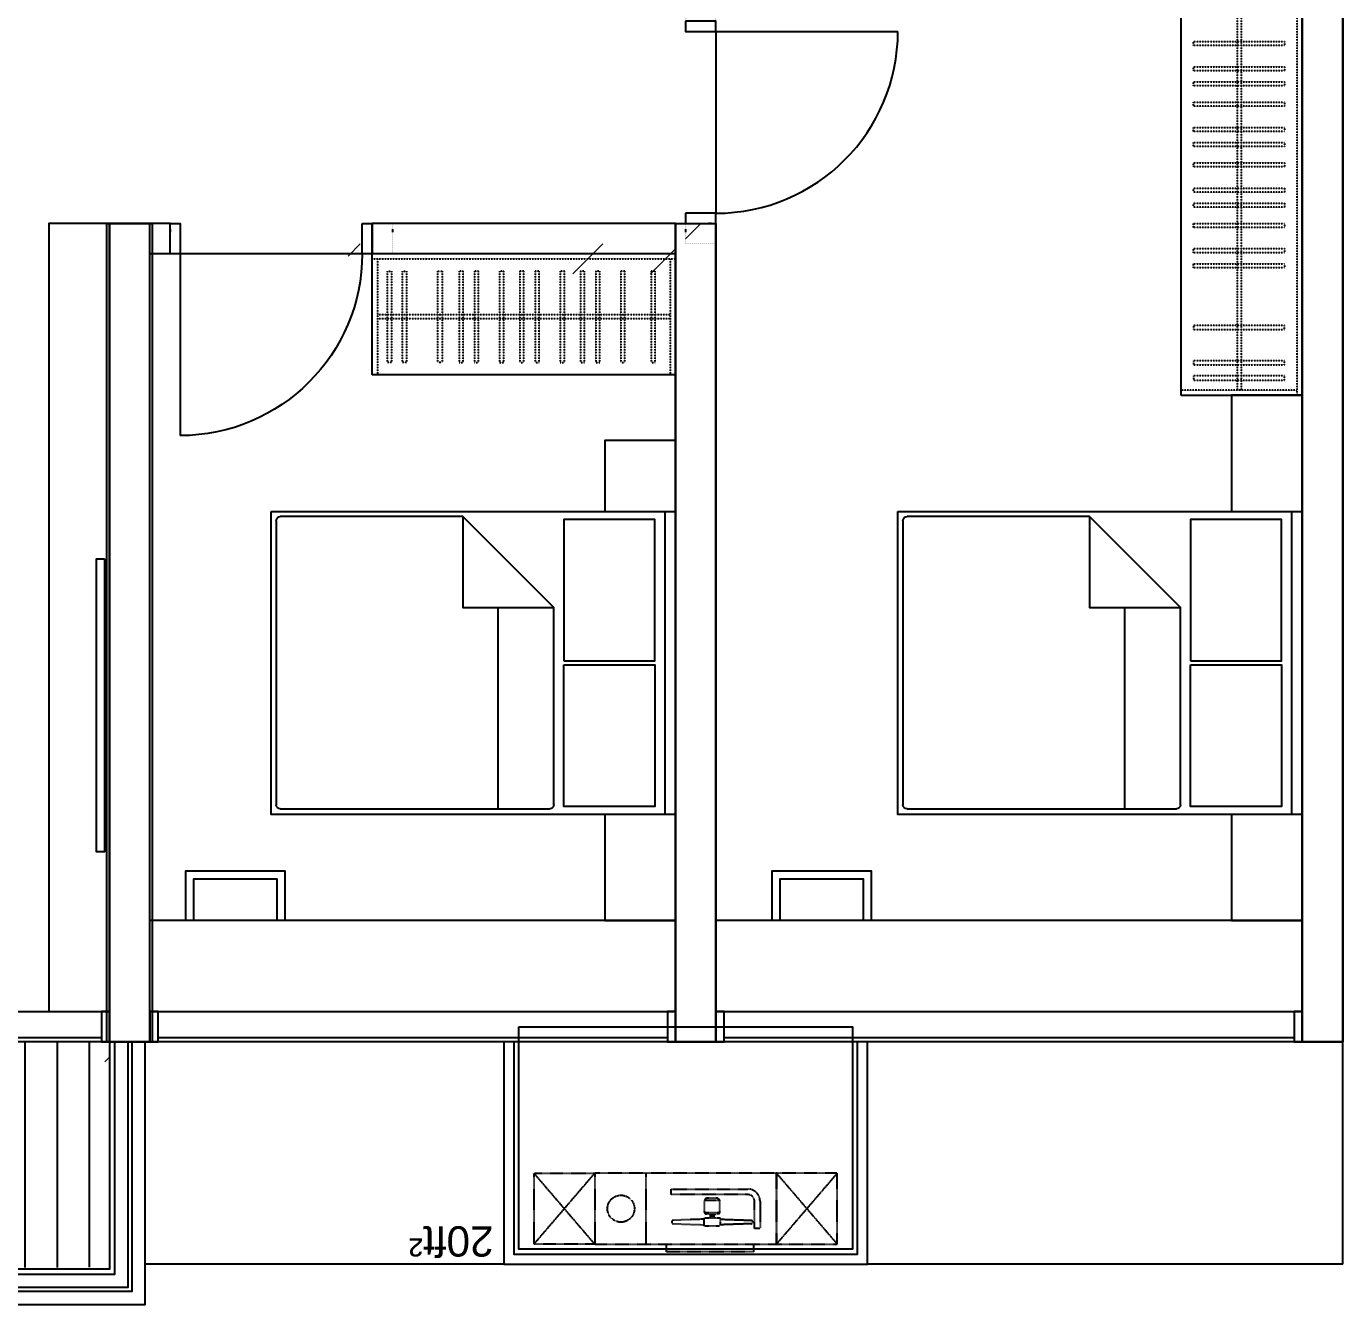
# Model space of a CAD drawing. Header units: millimetres. Extents: x -12551121 to 353735, y 112272 to 285506.
# Drawn here: x 115231 to 121742, y 136376 to 142701 of the extents above; entities that cross this region are included whole.
import ezdxf

# ---------------------------------------------------------------- set-up
doc = ezdxf.new("R2010")
doc.units = ezdxf.units.MM
doc.header["$MEASUREMENT"] = 0
for name, pattern in [('TYPE D2$0$TYPE D2$0$DOT2', [3.175, 0, -3.175]), ('TYPE D2$0$TYPE D2$0$HIDDEN', [0.375, 0.25, -0.125]), ('TYPE D2$0$TYPE D2$0$HIDDEN2', [0.9375, 0.625, -0.3125]), ('TYPE D2$0$TYPE D2$0$TYPE A_450SQFT$0$ABOVE', [0.4, 0.2, -0.2])]:
    doc.linetypes.add(name, pattern=pattern)
for name, color, linetype in [('SHEARWALL L9-L28', 4, 'Continuous'), ('TYPE D2$0$TYPE D2$0$AM-BWK', 1, 'Continuous'), ('TYPE D2$0$TYPE D2$0$AM-DOOR', 4, 'Continuous'), ('TYPE D2$0$TYPE D2$0$AM-DROP LINE', 7, 'Continuous'), ('TYPE D2$0$TYPE D2$0$AM-FURNITURE', 9, 'Continuous'), ('TYPE D2$0$TYPE D2$0$AM-LOW WALL', 2, 'Continuous'), ('TYPE D2$0$TYPE D2$0$AM-RC-BEAM-SLAB-WALL', 3, 'Continuous'), ('TYPE D2$0$TYPE D2$0$AM-TILES HATCH', 8, 'Continuous'), ('TYPE D2$0$TYPE D2$0$AM-VOID', 8, 'TYPE D2$0$TYPE D2$0$HIDDEN'), ('TYPE D2$0$TYPE D2$0$AM-WINDOW', 4, 'Continuous')]:
    doc.layers.add(name, color=color, linetype=linetype)
doc.layers.add('TYPE D2$0$TYPE D2$0$AM-AREA', color=30, linetype='Continuous', plot=False)
doc.layers.add('WALL-FILL-1', color=9, linetype='Continuous', lineweight=9)
doc.layers.add('WALL-FILL-2', color=7, linetype='Continuous', lineweight=9)
doc.styles.add('TYPE D2$0$TYPE D2$0$Standard', font='arial.ttf')
pattern_1 = [(45, (4847680.4, 2641064.6), (-791.9596, 791.9596), []), (45, (4847680.4, 2642264.6), (-791.9596, 791.9596), [])]

# ---------------------------------------------------------------- blocks, each defined once
blk = doc.blocks.new('*U104')
blk.add_line((50, 75), (50, 975))
for points in [[(0, -75), (50, -75), (50, 75), (0, 75)], [(950, -75), (1000, -75), (1000, 75), (950, 75)]]:
    blk.add_lwpolyline(points, close=True)
blk.add_arc((50, 75), 900, 0, 90)
at = {"layer": 'DefPoints', "linetype": 'TYPE D2$0$TYPE D2$0$DOT2'}
for points in [[(-100, -75), (0, -75), (0, 75), (-100, 75)], [(1000, -75), (1100, -75), (1100, 75), (1000, 75)]]:
    blk.add_lwpolyline(points, close=True, dxfattribs=at)
blk = doc.blocks.new('*U50')
for points in [[(280583.7531, 238596.4725), (280623.7531, 238596.4725), (280623.7531, 238746.4725), (280583.7531, 238746.4725)], [(280583.7531, 238746.4725), (283483.7531, 238746.4725), (283483.7531, 238596.4725), (280583.7531, 238596.4725)], [(283443.7531, 238596.4725), (283483.7531, 238596.4725), (283483.7531, 238746.4725), (283443.7531, 238746.4725)]]:
    blk.add_lwpolyline(points, close=True)
blk.add_lwpolyline([(280623.7531, 238726.4725), (283443.7531, 238726.4725)])
blk = doc.blocks.new('*U52')
for points in [[(280583.7531, 238596.4725), (280623.7531, 238596.4725), (280623.7531, 238746.4725), (280583.7531, 238746.4725)], [(280583.7531, 238746.4725), (283183.7531, 238746.4725), (283183.7531, 238596.4725), (280583.7531, 238596.4725)], [(283143.7531, 238596.4725), (283183.7531, 238596.4725), (283183.7531, 238746.4725), (283143.7531, 238746.4725)]]:
    blk.add_lwpolyline(points, close=True)
blk.add_lwpolyline([(280623.7531, 238726.4725), (283143.7531, 238726.4725)])
blk = doc.blocks.new('*U53')
for points in [[(280583.7531, 238596.4725), (280623.7531, 238596.4725), (280623.7531, 238746.4725), (280583.7531, 238746.4725)], [(280583.7531, 238746.4725), (284083.7531, 238746.4725), (284083.7531, 238596.4725), (280583.7531, 238596.4725)], [(284043.7531, 238596.4725), (284083.7531, 238596.4725), (284083.7531, 238746.4725), (284043.7531, 238746.4725)]]:
    blk.add_lwpolyline(points, close=True)
blk.add_lwpolyline([(280623.7531, 238726.4725), (284043.7531, 238726.4725)])
blk = doc.blocks.new('TYPE D2$0$TYPE D2$0$FUR-BED Q')
at = {"layer": 'TYPE D2$0$TYPE D2$0$AM-FURNITURE'}
for p, q in [((3375, 5445.8), (3375, 6851.6)), ((3395, 6871.6), (4727.6, 6871.6)), ((5297.6, 5400), (5297.6, 6900)), ((4297.6, 5425.8), (3395, 5425.8))]:
    blk.add_line(p, q, dxfattribs=at)
for points in [[(3350, 5400), (5350, 5400), (5350, 6900), (3350, 6900)], [(4797.6, 6160), (5247.6, 6160), (5247.6, 6860), (4797.6, 6860)], [(4797.6, 6140), (5247.6, 6140), (5247.6, 5440), (4797.6, 5440)]]:
    blk.add_lwpolyline(points, close=True, dxfattribs=at)
for points in [[(4747.6, 6851.6), (4747.6, 5875.8), (4297.6, 5425.8), (3395, 5425.8)], [(4472.6, 6871.6), (4472.6, 5875.8)], [(4297.6, 5425.8), (4297.6, 5875.8), (4747.6, 5875.8)]]:
    blk.add_lwpolyline(points, dxfattribs=at)
for centre, start, end in [((3395, 6851.6), 90, 180), ((4727.6, 6851.6), 0, 90), ((3395, 5445.8), 180, 270)]:
    blk.add_arc(centre, 20, start, end, dxfattribs=at)
blk = doc.blocks.new('*U56')
at = {"layer": 'TYPE D2$0$TYPE D2$0$AM-FURNITURE', "linetype": 'TYPE D2$0$TYPE D2$0$TYPE A_450SQFT$0$ABOVE'}
for p, q in [((-235, 0), (-235, 575)), ((1715, 575), (1715, 0))]:
    blk.add_line(p, q, dxfattribs=at)
at = {"layer": 'TYPE D2$0$TYPE D2$0$AM-FURNITURE', "color": 251, "linetype": 'TYPE D2$0$TYPE D2$0$TYPE A_450SQFT$0$ABOVE'}
for p, q in [((-235, 297.5), (1715, 297.5)), ((-235, 277.5), (1715, 277.5))]:
    blk.add_line(p, q, dxfattribs=at)
at = {"layer": 'TYPE D2$0$TYPE D2$0$AM-FURNITURE', "flags": 128}
for points in [[(-260, 600), (-260, 0)], [(-260, 600), (1740, 600)], [(-260, 600), (1740, 600)], [(1740, 0), (1740, 600)], [(-260, 0), (1740, 0)]]:
    blk.add_lwpolyline(points, dxfattribs=at)
at = {"layer": 'TYPE D2$0$TYPE D2$0$AM-FURNITURE', "linetype": 'TYPE D2$0$TYPE D2$0$TYPE A_450SQFT$0$ABOVE', "flags": 128}
blk.add_lwpolyline([(1740, 575), (-260, 575)], dxfattribs=at)
at = {"layer": 'TYPE D2$0$TYPE D2$0$AM-FURNITURE', "color": 251, "linetype": 'TYPE D2$0$TYPE D2$0$TYPE A_450SQFT$0$ABOVE'}
for points in [[(-160, 512.8), (-140, 512.8), (-140, 62.2), (-160, 62.2)], [(-10, 512.8), (10, 512.8), (10, 62.2), (-10, 62.2)], [(115, 512.8), (135, 512.8), (135, 62.2), (115, 62.2)], [(190, 512.8), (210, 512.8), (210, 62.2), (190, 62.2)], [(290, 512.8), (310, 512.8), (310, 62.2), (290, 62.2)], [(415, 512.8), (435, 512.8), (435, 62.2), (415, 62.2)], [(490, 512.8), (510, 512.8), (510, 62.2), (490, 62.2)], [(590, 512.8), (610, 512.8), (610, 62.2), (590, 62.2)], [(715, 512.8), (735, 512.8), (735, 62.2), (715, 62.2)], [(790, 512.8), (810, 512.8), (810, 62.2), (790, 62.2)], [(890, 512.8), (910, 512.8), (910, 62.2), (890, 62.2)], [(1015, 512.8), (1035, 512.8), (1035, 62.2), (1015, 62.2)], [(1090, 512.8), (1110, 512.8), (1110, 62.2), (1090, 62.2)], [(1415, 512.8), (1395, 512.8), (1395, 62.2), (1415, 62.2)], [(1590, 512.8), (1570, 512.8), (1570, 62.2), (1590, 62.2)], [(1665, 512.8), (1645, 512.8), (1645, 62.2), (1665, 62.2)]]:
    blk.add_lwpolyline(points, close=True, dxfattribs=at)
blk = doc.blocks.new('*U58')
at = {"layer": 'TYPE D2$0$TYPE D2$0$AM-FURNITURE', "linetype": 'TYPE D2$0$TYPE D2$0$TYPE A_450SQFT$0$ABOVE'}
for p, q in [((-235, 0), (-235, 575)), ((1215, 575), (1215, 0))]:
    blk.add_line(p, q, dxfattribs=at)
at = {"layer": 'TYPE D2$0$TYPE D2$0$AM-FURNITURE', "color": 251, "linetype": 'TYPE D2$0$TYPE D2$0$TYPE A_450SQFT$0$ABOVE'}
for p, q in [((-235, 297.5), (1215, 297.5)), ((-235, 277.5), (1215, 277.5))]:
    blk.add_line(p, q, dxfattribs=at)
at = {"layer": 'TYPE D2$0$TYPE D2$0$AM-FURNITURE', "flags": 128}
for points in [[(-260, 600), (-260, 0)], [(-260, 600), (1240, 600)], [(-260, 600), (1240, 600)], [(1240, 0), (1240, 600)], [(-260, 0), (1240, 0)]]:
    blk.add_lwpolyline(points, dxfattribs=at)
at = {"layer": 'TYPE D2$0$TYPE D2$0$AM-FURNITURE', "linetype": 'TYPE D2$0$TYPE D2$0$TYPE A_450SQFT$0$ABOVE', "flags": 128}
blk.add_lwpolyline([(1240, 575), (-260, 575)], dxfattribs=at)
at = {"layer": 'TYPE D2$0$TYPE D2$0$AM-FURNITURE', "color": 251, "linetype": 'TYPE D2$0$TYPE D2$0$TYPE A_450SQFT$0$ABOVE'}
for points in [[(-160, 512.8), (-140, 512.8), (-140, 62.2), (-160, 62.2)], [(-10, 512.8), (10, 512.8), (10, 62.2), (-10, 62.2)], [(115, 512.8), (135, 512.8), (135, 62.2), (115, 62.2)], [(190, 512.8), (210, 512.8), (210, 62.2), (190, 62.2)], [(290, 512.8), (310, 512.8), (310, 62.2), (290, 62.2)], [(415, 512.8), (435, 512.8), (435, 62.2), (415, 62.2)], [(490, 512.8), (510, 512.8), (510, 62.2), (490, 62.2)], [(590, 512.8), (610, 512.8), (610, 62.2), (590, 62.2)], [(715, 512.8), (735, 512.8), (735, 62.2), (715, 62.2)], [(790, 512.8), (810, 512.8), (810, 62.2), (790, 62.2)], [(915, 512.8), (895, 512.8), (895, 62.2), (915, 62.2)], [(1090, 512.8), (1070, 512.8), (1070, 62.2), (1090, 62.2)], [(1165, 512.8), (1145, 512.8), (1145, 62.2), (1165, 62.2)]]:
    blk.add_lwpolyline(points, close=True, dxfattribs=at)
blk = doc.blocks.new('TYPE D2')
at = {"layer": 'TYPE D2$0$TYPE D2$0$AM-TILES HATCH'}
h = blk.add_hatch(dxfattribs=at)
h.set_pattern_fill('ANSI31', color=256, scale=50, angle=45)
h.set_pattern_definition([(90, (-98874.22, -101389.13), (-158.75, 0), [])])
h.paths.add_polyline_path([(5700, 9388.8), (9225, 9411.2), (9225, 8280), (5700, 8270)])
at = {"layer": 'TYPE D2$0$TYPE D2$0$AM-AREA'}
blk.add_lwpolyline([(3675, 8200), (2025, 8199.9), (2025, 9299.9), (3675, 9299.9)], close=True, dxfattribs=at)
at = {"layer": 'TYPE D2$0$TYPE D2$0$AM-BWK'}
for points in [[(2900, 4375), (4400, 4375)], [(4400, 4375), (4400, 4225)], [(5400, 4375), (5500, 4375)], [(5400, 4375), (5400, 4225)], [(2900, 4225), (4400, 4225)], [(5400, 4225), (5500, 4225)]]:
    blk.add_lwpolyline(points, dxfattribs=at)
at = {"layer": 'TYPE D2$0$TYPE D2$0$AM-DROP LINE'}
for points in [[(-400, 9375), (-400, 8275)], [(-400, 9375), (1950, 9375)], [(3750, 9375), (5525, 9375)]]:
    blk.add_lwpolyline(points, dxfattribs=at)
at = {"layer": 'TYPE D2$0$TYPE D2$0$AM-FURNITURE'}
for points in [[(6000, 8125), (5700, 8125), (5700, 4225.1), (6000, 4225.1)], [(150, 7675), (-200, 7675), (-200, 7150), (150, 7150)], [(3250, 7675), (2900, 7675), (2900, 7150), (3250, 7150)], [(5725, 5885), (5725, 7335), (5765, 7335), (5765, 5885)], [(150, 5650), (-200, 5650), (-200, 5075), (150, 5075)], [(3250, 5650), (2900, 5650), (2900, 5300), (3250, 5300)]]:
    blk.add_lwpolyline(points, close=True, dxfattribs=at)
for points in [[(-200, 7675), (2700, 7675)], [(1930.7, 7675), (1930.7, 7429.5), (2423.2, 7429.5), (2423.2, 7675)], [(1970.1, 7675), (1970.1, 7468.9), (2383.8, 7468.9), (2383.8, 7675)], [(2900, 7675), (5500, 7675)], [(4830.7, 7675), (4830.7, 7429.5), (5323.2, 7429.5), (5323.2, 7675)], [(4870.1, 7675), (4870.1, 7468.9), (5283.8, 7468.9), (5283.8, 7675)]]:
    blk.add_lwpolyline(points, dxfattribs=at)
at = {"layer": 'TYPE D2$0$TYPE D2$0$AM-LOW WALL'}
for points in [[(5525, 8275), (5525, 9575), (9375, 9575), (9375, 8275)], [(5675, 8275), (5675, 9425), (9225, 9425), (9225, 8275)], [(3750, 8275), (3750, 9375), (1950, 9375), (1950, 8274.9)], [(3700, 8275), (3700, 9325), (2000, 9325), (2000, 8274.9)]]:
    blk.add_lwpolyline(points, dxfattribs=at)
at = {"layer": 'TYPE D2$0$TYPE D2$0$AM-RC-BEAM-SLAB-WALL'}
for points in [[(-200, 100), (-200, 8275), (-400, 8275), (-400, -100)], [(2900, 4225), (2900, 8275), (2700, 8275), (2700, 4225)], [(5700, 4225), (5700, 8275), (5500, 8275), (5500, 4225)], [(2900, 4225), (2700, 4225)], [(5500, 4225), (5700, 4225)]]:
    blk.add_lwpolyline(points, dxfattribs=at)
at = {"layer": 'TYPE D2$0$TYPE D2$0$AM-TILES HATCH'}
for points in [[(5700, 8275), (5700, 9400), (9200, 9400), (9200, 8275)], [(4450, 4375), (5350, 4375)], [(2700, 3275), (2700, 4175)]]:
    blk.add_lwpolyline(points, dxfattribs=at)
at = {"layer": 'TYPE D2$0$TYPE D2$0$AM-VOID', "linetype": 'TYPE D2$0$TYPE D2$0$HIDDEN2', "ltscale": 0.2}
for p, q in [((3047.4, 8925), (3047.4, 9275)), ((2681.5, 9118.8), (2681.5, 9059.5)), ((2756, 9118.8), (2681.5, 9118.8)), ((2688.6, 9125.9), (2748.8, 9125.9)), ((2756, 9118.8), (2756, 9059.5)), ((2681.5, 9059.5), (2756, 9059.5)), ((2692.5, 9048.2), (2687.9, 9050.1)), ((2692.5, 9048.2), (2744.9, 9048.2)), ((2744.9, 9048.2), (2749.5, 9050.1))]:
    blk.add_line(p, q, dxfattribs=at)
for points in [[(2514.5, 9274.9), (2514.5, 9313.4), (2944.3, 9313.5), (2944.3, 9274.9)], [(2100, 9274.9), (2400, 8924.9)], [(2400, 9274.9), (2100, 8924.9)], [(3300, 9275), (3600, 8925)], [(3600, 9275), (3300, 8925)], [(2705, 9146.6), (2705, 9139.7), (2732.5, 9139.7), (2732.5, 9146.6)], [(2705, 9125.9), (2705, 9132.8), (2732.5, 9132.8), (2732.5, 9125.9)], [(2713.2, 9139.7), (2713.2, 9132.8)], [(2724.3, 9139.7), (2724.3, 9132.8)]]:
    blk.add_lwpolyline(points, dxfattribs=at)
for points in [[(2400, 9274.9), (2100, 9274.9), (2100, 8924.9), (2400, 8924.9)], [(3300, 9275), (2400, 9274.9), (2400, 8924.9), (3300, 8925)], [(3300, 9275), (3600, 9275), (3600, 8925), (3300, 8925)]]:
    blk.add_lwpolyline(points, close=True, dxfattribs=at)
for points in [[(2921.3, 9003), (2542.3, 9003, -0.414214), (2482.1, 9063.2), (2482, 9197.6), (2509.4, 9197.6), (2509.4, 9063.2, 0.414214), (2542.3, 9030.3), (2921.3, 9030.3)], [(2677.4, 9152.2, 0.414214), (2682.9, 9146.6), (2754.6, 9146.6, 0.414214), (2760.1, 9152.2), (2760.1, 9179.6, 0.414214), (2754.5, 9185.2), (2683, 9185.2, 0.414214), (2677.4, 9179.6)]]:
    blk.add_lwpolyline(points, format="xyb", close=True, dxfattribs=at)
for points in [[(2677.4, 9152.1), (2524.2, 9157.4, -0.401405), (2518.9, 9162.9), (2518.9, 9168.9, -0.401405), (2524.2, 9174.4), (2677.4, 9179.7)], [(2760.1, 9152.1), (2913.3, 9157.4, 0.401405), (2918.6, 9162.9), (2918.6, 9168.9, 0.401405), (2913.3, 9174.4), (2760.1, 9179.7)]]:
    blk.add_lwpolyline(points, format="xyb", dxfattribs=at)
blk.add_circle((3169.9, 9100), 66.7, dxfattribs=at)
for centre, radius, start, end in [((2688.6, 9118.8), 7.13, 90.00389, 180.01006), ((2748.8, 9118.8), 7.13, 359.99773, 90.01006), ((2691.7, 9059.5), 10.2, 180.00389, 248.3639), ((2745.8, 9059.5), 10.2, 291.64388, 0.00389)]:
    blk.add_arc(centre, radius, start, end, dxfattribs=at)
at = {"layer": 'TYPE D2$0$TYPE D2$0$AM-WINDOW'}
for points in [[(5590, 8275), (5590, 9510), (9310, 9510), (9310, 8275)], [(5610, 8275), (5610, 9490), (9290, 9490), (9290, 8275)]]:
    blk.add_lwpolyline(points, dxfattribs=at)
at = {"layer": 'TYPE D2$0$TYPE D2$0$AM-DOOR', "xscale": -1}
blk.add_blockref('*U104', (5400, 4300), dxfattribs=at)
at = {"layer": 'TYPE D2$0$TYPE D2$0$AM-DOOR', "rotation": 90}
blk.add_blockref('*U104', (2775, 3225), dxfattribs=at)
at = {"layer": 'TYPE D2$0$TYPE D2$0$AM-FURNITURE', "xscale": -1}
for p in [(5150, 250), (8250, 250)]:
    blk.add_blockref('TYPE D2$0$TYPE D2$0$FUR-BED Q', p, dxfattribs=at)
at = {"layer": 'TYPE D2$0$TYPE D2$0$AM-FURNITURE', "rotation": 90}
blk.add_blockref('*U56', (400, 3335), dxfattribs=at)
at = {"layer": 'TYPE D2$0$TYPE D2$0$AM-FURNITURE', "xscale": -1, "rotation": 180}
blk.add_blockref('*U58', (3160, 4975), dxfattribs=at)
at = {"layer": 'TYPE D2$0$TYPE D2$0$AM-WINDOW'}
for name, p in [('*U50', (-280783.8, -230471.5)), ('*U52', (-277683.8, -230471.5)), ('*U53', (-274883.8, -230471.5))]:
    blk.add_blockref(name, p, dxfattribs=at)
at = {"layer": 'TYPE D2$0$TYPE D2$0$AM-AREA', "insert": (3799.9, 9337), "char_height": 150, "attachment_point": 1, "style": 'TYPE D2$0$TYPE D2$0$Standard'}
blk.add_mtext('20ft²', dxfattribs=at)
blk = doc.blocks.new('riser')
at = {"layer": 'WALL-FILL-1'}
h = blk.add_hatch(dxfattribs=at)
h.set_pattern_fill('FP_1', color=251, style=0, pattern_type=2)
h.set_pattern_definition(pattern_1)
h.paths.add_polyline_path([(40346.7, -64235), (40346.7, -64157.5), (40401.7, -64157.5), (40401.7, -64139.5), (40328.7, -64139.5), (40328.7, -64235)])
h.paths.add_polyline_path([(40401.7, -63235.5), (40401.7, -63217.5), (40346.7, -63217.5), (40346.7, -63087.5), (40328.7, -63087.5), (40328.7, -63235.5), (40349.2, -63235.5)])
h = blk.add_hatch(dxfattribs=at)
h.set_pattern_fill('FP_1', color=251, style=0, pattern_type=2)
h.set_pattern_definition(pattern_1)
h.paths.add_polyline_path([(40456.7, -64235), (40476.7, -64235), (40476.7, -64137.5), (40401.7, -64139.5), (40401.7, -64157.5), (40456.7, -64157.5), (40456.7, -64234.8)])
h.paths.add_polyline_path([(40465.2, -63237.5), (40476.7, -63237.5), (40476.7, -63087.5), (40456.7, -63087.9), (40456.7, -63217.5), (40401.7, -63217.5), (40401.7, -63237.5), (40456.7, -63237.5)])
h = blk.add_hatch(dxfattribs=at)
h.set_pattern_fill('FP_1', color=251, style=0, pattern_type=2)
h.set_pattern_definition(pattern_1)
h.paths.add_polyline_path([(40326.7, -64235), (40328.7, -64234.9), (40329.9, -64139.5), (40326.7, -64139.5), (40326.7, -64234.9)])
h.paths.add_polyline_path([(40326.7, -63237.5), (40328.7, -63235.5), (40326.7, -63235.5)])
h = blk.add_hatch(dxfattribs=at)
h.set_pattern_fill('FP_1', color=251, style=0, pattern_type=2)
h.set_pattern_definition(pattern_1)
h.paths.add_polyline_path([(37736.7, -64312.5), (37754.7, -64312.5), (37754.7, -64239.5), (37676.7, -64239.5), (37676.7, -64257.5), (37736.7, -64257.5), (37736.7, -64282.5)])
h.paths.add_polyline_path([(38676.7, -64312.5), (38676.7, -64257.5), (40276.7, -64257.5), (40276.7, -64239.5), (38658.7, -64239.5), (38658.7, -64312.5)])
h = blk.add_hatch(dxfattribs=at)
h.set_pattern_fill('FP_1', color=251, style=0, pattern_type=2)
h.set_pattern_definition(pattern_1)
h.paths.add_polyline_path([(38658.7, -64312.5), (38658.7, -64239.5), (38656.7, -64239.5), (38656.7, -64312.5)])
h.paths.add_polyline_path([(37756.7, -64312.5), (37754.7, -64237.5), (37754.7, -64239.5), (37754.7, -64312.5)])
h = blk.add_hatch(dxfattribs=at)
h.set_pattern_fill('FP_1', color=251, style=0, pattern_type=2)
h.set_pattern_definition(pattern_1)
h.paths.add_polyline_path([(40276.7, -64387.5), (40276.7, -64367.5), (38676.7, -64367.5), (38676.7, -64312.5), (38656.7, -64313.2), (38656.7, -64387.5), (40176.2, -64387.5)])
h.paths.add_polyline_path([(37736.7, -64387.5), (37756.7, -64385.9), (37754.7, -64312.5), (37736.7, -64312.5), (37736.7, -64367.5), (37676.7, -64367.5), (37676.7, -64387.5), (37731.3, -64387.5)])
h = blk.add_hatch(dxfattribs=at)
h.set_pattern_fill('FP_1', color=251, style=0, pattern_type=2)
h.set_pattern_definition(pattern_1)
h.paths.add_polyline_path([(33996.7, -68212.5), (34016.7, -68212.5), (34014.7, -68137.5), (33976.7, -68137.5), (33976.7, -68157.5), (33996.7, -68157.5)])
h.paths.add_polyline_path([(37236.7, -68212.5), (37236.7, -68157.5), (37476.7, -68157.5), (37476.7, -68137.5), (37216.7, -68137.5), (37218.7, -68212.5)])
h = blk.add_hatch(dxfattribs=at)
h.set_pattern_fill('FP_1', color=251, style=0, pattern_type=2)
h.set_pattern_definition(pattern_1)
h.paths.add_polyline_path([(37476.7, -68285.5), (37476.7, -68267.5), (37236.7, -68267.5), (37236.7, -68212.5), (37218.7, -68212.5), (37218.7, -68285.5), (37425.7, -68285.5)])
h.paths.add_polyline_path([(33996.7, -68285.5), (34014.7, -68285.5), (34014.7, -68212.5), (33996.7, -68212.5), (33996.7, -68267.5), (33976.7, -68267.5), (33978.4, -68285.5), (33990.8, -68285.5)])
h = blk.add_hatch(dxfattribs=at)
h.set_pattern_fill('FP_1', color=251, style=0, pattern_type=2)
h.set_pattern_definition(pattern_1)
h.paths.add_polyline_path([(33976.7, -68287.5), (34016.7, -68285.5), (34014.7, -68285.5), (33976.7, -68287.5)])
h.paths.add_polyline_path([(37216.7, -68287.5), (37218.7, -68285.5), (37216.7, -68287.5)])
at = {"layer": 'WALL-FILL-2'}
h = blk.add_hatch(dxfattribs=at)
h.set_pattern_fill('FP_1', color=251, style=0, pattern_type=2)
h.set_pattern_definition(pattern_1)
h.paths.add_polyline_path([(40401.7, -64235), (40456.7, -64234.8), (40456.3, -64157.5), (40346.7, -64157.5), (40346.7, -64235)])
h.paths.add_polyline_path([(40346.7, -63217.5), (40456.7, -63217.5), (40456.7, -63087.5), (40346.7, -63087.5), (40346.7, -63100.5)])
h = blk.add_hatch(dxfattribs=at)
h.set_pattern_fill('FP_1', color=251, style=0, pattern_type=2)
h.set_pattern_definition(pattern_1)
h.paths.add_polyline_path([(37676.7, -64367.5), (37736.7, -64367.5), (37736.7, -64257.5), (37676.7, -64257.5), (37676.7, -64312.5)])
h.paths.add_polyline_path([(38676.7, -64367.5), (40276.7, -64367.5), (40276.7, -64257.5), (38676.7, -64257.5), (38676.7, -64312.5)])
h = blk.add_hatch(dxfattribs=at)
h.set_pattern_fill('FP_1', color=251, style=0, pattern_type=2)
h.set_pattern_definition(pattern_1)
h.paths.add_polyline_path([(37476.7, -68267.5), (37476.7, -68157.5), (37236.7, -68157.5), (37236.7, -68267.5), (37425.7, -68267.5)])
h.paths.add_polyline_path([(33994, -68267.5), (33996.7, -68267.5), (33996.7, -68157.5), (33976.7, -68157.5), (33976.7, -68267.5)])

msp = doc.modelspace()

# ---------------------------------------------------------------- block references
at = {"rotation": 180}
msp.add_blockref('TYPE D2', (121342.2, 145951.5), dxfattribs=at)

# ---------------------------------------------------------------- next in the draw order: block references
msp.add_blockref('TYPE D2', (121342.2, 145951.5, 0), dxfattribs=at)

# ---------------------------------------------------------------- next in the draw order: linework, layer by layer
at = {"layer": 'SHEARWALL L9-L28', "color": 1}
for p, q in [((121742.2, 146051.6, 0), (121742.2, 137676.5, 0)), ((121742.2, 146051.6, 0), (121742.2, 137676.6, 0)), ((121742.2, 146051.6, 0), (121742.2, 137676.6, 0)), ((121742.2, 146051.6, 0), (121742.2, 137676.6, 0)), ((121742.2, 146051.6, 0), (121742.2, 137676.6, 0)), ((121742.2, 146051.6, 0), (121742.2, 137676.6, 0)), ((121742.2, 146051.6, 0), (121742.2, 137676.6, 0)), ((121742.2, 146051.6, 0), (121742.2, 137676.6, 0)), ((121742.2, 146051.5, 0), (121742.2, 137676.5, 0)), ((121742.2, 146051.5), (121742.2, 137676.5)), ((121742.2, 146051.5, 0), (121742.2, 137676.5, 0)), ((121742.2, 146051.5, 0), (121742.2, 137676.5, 0)), ((121742.2, 146051.5, 0), (121742.2, 137676.5, 0)), ((121742.2, 146051.5, 0), (121742.2, 137676.5, 0)), ((121542.2, 137676.6, 0), (121542.2, 145801.6, 0)), ((121542.2, 137676.6, 0), (121542.2, 145801.6, 0)), ((121542.2, 137676.6, 0), (121542.2, 145801.6, 0)), ((121542.2, 137676.6, 0), (121542.2, 145801.6, 0)), ((121542.2, 137676.6, 0), (121542.2, 145801.6, 0)), ((121542.2, 137676.6, 0), (121542.2, 145801.6, 0)), ((121542.2, 137676.6, 0), (121542.2, 145801.6, 0)), ((121542.2, 137676.5, 0), (121542.2, 145801.5, 0)), ((121542.2, 137676.5), (121542.2, 145801.5)), ((121542.2, 137676.5, 0), (121542.2, 145801.5, 0)), ((121542.2, 137676.5, 0), (121542.2, 145801.5, 0)), ((121542.2, 137676.5, 0), (121542.2, 145801.5, 0)), ((121542.2, 137676.5, 0), (121542.2, 145801.5, 0)), ((121542.2, 137676.5, 0), (121542.2, 145801.5, 0)), ((115629.6, 141726.6, 0), (115854.6, 141726.6, 0)), ((115629.6, 137676.6, 0), (115629.6, 141726.6, 0)), ((115629.6, 141726.6, 0), (115854.6, 141726.6, 0)), ((115629.6, 137676.6, 0), (115629.6, 141726.6, 0)), ((115629.6, 141726.6, 0), (115854.6, 141726.6, 0)), ((115629.6, 137676.6, 0), (115629.6, 141726.6, 0)), ((115629.6, 141726.5, 0), (115854.6, 141726.5, 0)), ((115629.6, 137676.5, 0), (115629.6, 141726.5, 0)), ((115629.6, 141726.5, 0), (115854.6, 141726.5, 0)), ((115629.6, 137676.5, 0), (115629.6, 141726.5, 0)), ((115629.6, 141726.5, 0), (115854.6, 141726.5, 0)), ((115629.6, 137676.5, 0), (115629.6, 141726.5, 0)), ((115629.6, 141726.5, 0), (115854.6, 141726.5, 0)), ((115629.6, 137676.5, 0), (115629.6, 141726.5, 0)), ((115629.6, 141726.5, 0), (115854.6, 141726.5, 0)), ((115629.6, 137676.5, 0), (115629.6, 141726.5, 0)), ((115629.6, 141726.5, 0), (115854.6, 141726.5, 0)), ((115629.6, 137676.6, 0), (115629.6, 141726.5, 0)), ((115629.6, 141726.5, 0), (115854.6, 141726.5, 0)), ((115629.6, 137676.6, 0), (115629.6, 141726.5, 0)), ((115629.6, 141726.5, 0), (115854.6, 141726.5, 0)), ((115629.6, 137676.6, 0), (115629.6, 141726.5, 0)), ((115629.6, 141726.5, 0), (115854.6, 141726.5, 0)), ((115629.6, 137676.6, 0), (115629.6, 141726.5, 0)), ((115629.6, 141726.4, 0), (115854.6, 141726.4, 0)), ((115629.6, 137676.5, 0), (115629.6, 141726.4, 0)), ((115629.6, 141726.4), (115854.6, 141726.4)), ((115629.6, 137676.5), (115629.6, 141726.4)), ((115854.6, 137676.6, 0), (115854.6, 141726.6, 0)), ((115854.6, 137676.6, 0), (115854.6, 141726.6, 0)), ((115854.6, 137676.6, 0), (115854.6, 141726.6, 0)), ((115854.6, 137676.5, 0), (115854.6, 141726.5, 0)), ((115854.6, 137676.5, 0), (115854.6, 141726.5, 0)), ((115854.6, 137676.5, 0), (115854.6, 141726.5, 0)), ((115854.6, 137676.5, 0), (115854.6, 141726.5, 0)), ((115854.6, 137676.5, 0), (115854.6, 141726.5, 0)), ((115854.6, 137676.6, 0), (115854.6, 141726.5, 0)), ((115854.6, 137676.6, 0), (115854.6, 141726.5, 0)), ((115854.6, 137676.6, 0), (115854.6, 141726.5, 0)), ((115854.6, 137676.6, 0), (115854.6, 141726.5, 0)), ((115854.6, 137676.5, 0), (115854.6, 141726.4, 0)), ((115854.6, 137676.5), (115854.6, 141726.4)), ((118442.1, 137676.6, 0), (118442.1, 141726.6, 0)), ((118442.1, 141726.6, 0), (118642.1, 141726.6, 0)), ((118442.1, 137676.6, 0), (118442.1, 141726.6, 0)), ((118442.1, 141726.6, 0), (118642.1, 141726.6, 0)), ((118442.1, 137676.6, 0), (118442.1, 141726.6, 0)), ((118442.1, 141726.6, 0), (118642.1, 141726.6, 0)), ((118442.1, 137676.5, 0), (118442.1, 141726.5, 0)), ((118442.1, 141726.5, 0), (118642.1, 141726.5, 0)), ((118442.1, 137676.5, 0), (118442.1, 141726.5, 0)), ((118442.1, 141726.5, 0), (118642.1, 141726.5, 0)), ((118442.1, 137676.5, 0), (118442.1, 141726.5, 0)), ((118442.1, 141726.5, 0), (118642.1, 141726.5, 0)), ((118442.1, 137676.5, 0), (118442.1, 141726.5, 0)), ((118442.1, 141726.5, 0), (118642.1, 141726.5, 0)), ((118442.1, 137676.5, 0), (118442.1, 141726.5, 0)), ((118442.1, 141726.5, 0), (118642.1, 141726.5, 0)), ((118442.1, 137676.6, 0), (118442.1, 141726.5, 0)), ((118442.1, 141726.5, 0), (118642.1, 141726.5, 0)), ((118442.1, 137676.6, 0), (118442.1, 141726.5, 0)), ((118442.1, 141726.5, 0), (118642.1, 141726.5, 0)), ((118442.1, 137676.6, 0), (118442.1, 141726.5, 0)), ((118442.1, 141726.5, 0), (118642.1, 141726.5, 0)), ((118442.1, 137676.6, 0), (118442.1, 141726.5, 0)), ((118442.1, 141726.5, 0), (118642.1, 141726.5, 0)), ((118442.1, 137676.5, 0), (118442.1, 141726.4, 0)), ((118442.1, 141726.4, 0), (118642.1, 141726.4, 0)), ((118442.1, 137676.5), (118442.1, 141726.4)), ((118442.1, 141726.4), (118642.1, 141726.4)), ((118642.1, 141726.6, 0), (118642.1, 137676.6, 0)), ((118642.1, 141726.6, 0), (118642.1, 137676.6, 0)), ((118642.1, 141726.6, 0), (118642.1, 137676.6, 0)), ((118642.1, 141726.5, 0), (118642.1, 137676.5, 0)), ((118642.1, 141726.5, 0), (118642.1, 137676.5, 0)), ((118642.1, 141726.5, 0), (118642.1, 137676.5, 0)), ((118642.1, 141726.5, 0), (118642.1, 137676.5, 0)), ((118642.1, 141726.5, 0), (118642.1, 137676.5, 0)), ((118642.1, 141726.5, 0), (118642.1, 137676.6, 0)), ((118642.1, 141726.5, 0), (118642.1, 137676.6, 0)), ((118642.1, 141726.5, 0), (118642.1, 137676.6, 0)), ((118642.1, 141726.5, 0), (118642.1, 137676.6, 0)), ((118642.1, 141726.4, 0), (118642.1, 137676.5, 0)), ((118642.1, 141726.4), (118642.1, 137676.5)), ((115854.6, 137676.6, 0), (115629.6, 137676.6, 0)), ((115854.6, 137676.6, 0), (115629.6, 137676.6, 0)), ((115854.6, 137676.6, 0), (115629.6, 137676.6, 0)), ((115854.6, 137676.6, 0), (115629.6, 137676.6, 0)), ((115854.6, 137676.6, 0), (115629.6, 137676.6, 0)), ((115854.6, 137676.6, 0), (115629.6, 137676.6, 0)), ((115854.6, 137676.6, 0), (115629.6, 137676.6, 0)), ((115854.6, 137676.5, 0), (115629.6, 137676.5, 0)), ((115854.6, 137676.5), (115629.6, 137676.5)), ((115854.6, 137676.5, 0), (115629.6, 137676.5, 0)), ((115854.6, 137676.5, 0), (115629.6, 137676.5, 0)), ((115854.6, 137676.5, 0), (115629.6, 137676.5, 0)), ((115854.6, 137676.5, 0), (115629.6, 137676.5, 0)), ((115854.6, 137676.5, 0), (115629.6, 137676.5, 0)), ((118642.1, 137676.6, 0), (118442.1, 137676.6, 0)), ((118642.1, 137676.6, 0), (118442.1, 137676.6, 0)), ((118642.1, 137676.6, 0), (118442.1, 137676.6, 0)), ((118642.1, 137676.6, 0), (118442.1, 137676.6, 0)), ((118642.1, 137676.6, 0), (118442.1, 137676.6, 0)), ((118642.1, 137676.6, 0), (118442.1, 137676.6, 0)), ((118642.1, 137676.6, 0), (118442.1, 137676.6, 0)), ((118642.1, 137676.5, 0), (118442.1, 137676.5, 0)), ((118642.1, 137676.5), (118442.1, 137676.5)), ((118642.1, 137676.5, 0), (118442.1, 137676.5, 0)), ((118642.1, 137676.5, 0), (118442.1, 137676.5, 0)), ((118642.1, 137676.5, 0), (118442.1, 137676.5, 0)), ((118642.1, 137676.5, 0), (118442.1, 137676.5, 0)), ((118642.1, 137676.5, 0), (118442.1, 137676.5, 0)), ((121742.2, 137676.6, 0), (121542.2, 137676.6, 0)), ((121742.2, 137676.6, 0), (121542.2, 137676.6, 0)), ((121742.2, 137676.6, 0), (121542.2, 137676.6, 0)), ((121742.2, 137676.6, 0), (121542.2, 137676.6, 0)), ((121742.2, 137676.6, 0), (121542.2, 137676.6, 0)), ((121742.2, 137676.6, 0), (121542.2, 137676.6, 0)), ((121742.2, 137676.6, 0), (121542.2, 137676.6, 0)), ((121742.2, 137676.5, 0), (121542.2, 137676.5, 0)), ((121742.2, 137676.5), (121542.2, 137676.5)), ((121742.2, 137676.5, 0), (121542.2, 137676.5, 0)), ((121742.2, 137676.5, 0), (121542.2, 137676.5, 0)), ((121742.2, 137676.5, 0), (121542.2, 137676.5, 0)), ((121742.2, 137676.5, 0), (121542.2, 137676.5, 0)), ((121742.2, 137676.5, 0), (121542.2, 137676.5, 0))]:
    msp.add_line(p, q, dxfattribs=at)

# ---------------------------------------------------------------- next in the draw order: block references
msp.add_blockref('riser', (78165.5, 205864, 0))

doc.saveas('drawing.dxf')
